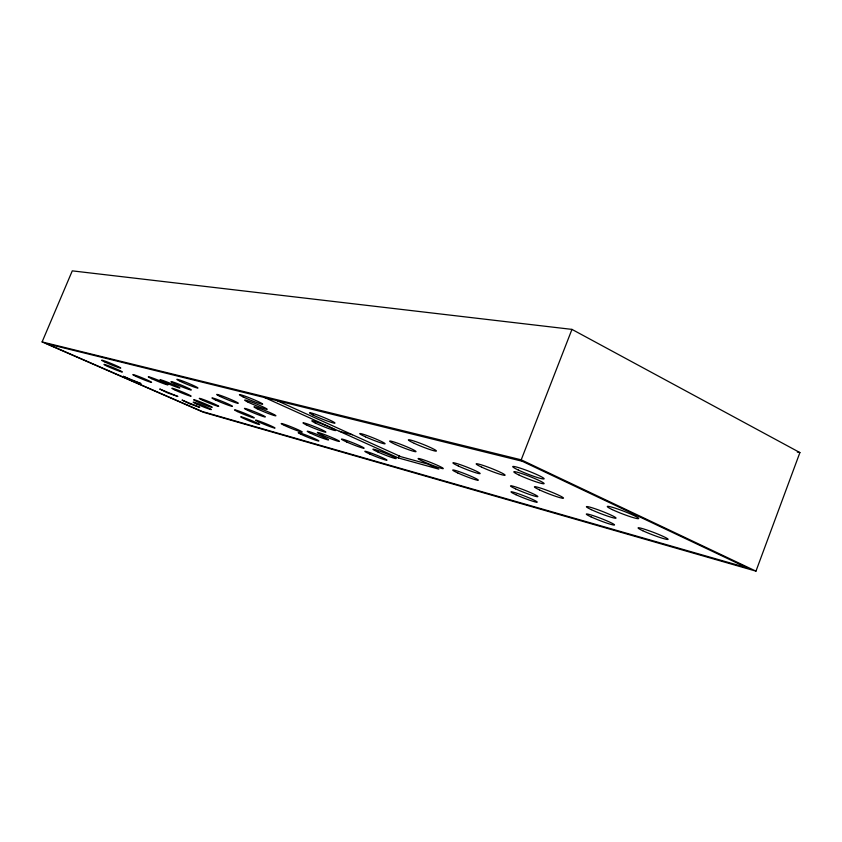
<?xml version="1.0" encoding="UTF-8"?>
<svg xmlns="http://www.w3.org/2000/svg" width="842" height="842" viewBox="0 0 842 842"><rect width="100%" height="100%" fill="white"/><g stroke="black" fill="none" stroke-linecap="round" stroke-linejoin="round"><path stroke-width="1.26" d="M755.969 571.139L799.9 452.575L571.96 329.39L72.275 270.861L42.1 341.936L203.543 412.317L755.969 571.139L521.209 459.827L42.1 341.936M521.209 459.827L571.96 329.39M264.83 397.635L398.434 457.974L399.403 455.554M797.311 452.08L799.9 452.575M339.315 431.272L352.388 434.735M398.434 457.974L438.808 469.131L427.515 464.005L400.96 456.722L277.144 400.676M123.385 376.353L130.857 380.037L140.982 383.584L123.385 376.353M159.917 389.099L167.284 392.761L177.851 396.477L159.917 389.099M182.198 400.139L189.24 403.634L199.701 407.328L182.198 400.139M522.24 461.258L46.773 343.736L201.996 411.422L747.149 567.813L522.24 461.258M612.271 509.589A16.851 1.484 21 0 0 638.362 518.693A16.851 1.484 21 0 0 618.46 509.263A16.851 1.484 21 0 0 612.271 509.589M395.435 444.418A14.114 1.095 21.7 0 0 415.948 451.659A14.114 1.095 21.7 0 0 397.266 443.092A14.114 1.095 21.7 0 0 395.435 444.418M257.231 408.812A11.904 0.789 22.1 0 0 275.597 415.832A11.904 0.789 22.1 0 0 261.894 409.275A11.904 0.789 22.1 0 0 257.231 408.812M237.518 411.591A10.746 0.642 22.1 0 0 254.031 417.937A10.746 0.642 22.1 0 0 241.475 412.033A10.746 0.642 22.1 0 0 237.518 411.591M151.834 378.763A10.599 0.61 22.3 0 0 167.79 384.899A10.599 0.61 22.3 0 0 154.749 378.826A10.599 0.61 22.3 0 0 151.834 378.763M481.729 467.173A15.493 1.305 21.4 0 0 504.916 475.298A15.493 1.305 21.4 0 0 485.234 466.131A15.493 1.305 21.4 0 0 481.729 467.173M591.263 509.631A15.872 1.326 21.1 0 0 615.702 518.23A15.872 1.326 21.1 0 0 596.715 509.315A15.872 1.326 21.1 0 0 591.263 509.631M315.076 422.884A12.893 0.926 22 0 0 335.221 430.557A12.893 0.926 22 0 0 320.96 423.589A12.893 0.926 22 0 0 315.076 422.884M247.569 410.264A11.325 0.716 22.1 0 0 265.019 416.958A11.325 0.716 22.1 0 0 251.884 410.717A11.325 0.716 22.1 0 0 247.569 410.264M196.723 401.445A10.083 0.558 22.2 0 0 212.079 407.36A10.083 0.558 22.2 0 0 199.986 401.75A10.083 0.558 22.2 0 0 196.723 401.445M515.525 488.844A14.672 1.158 21.4 0 0 537.67 496.685A14.672 1.158 21.4 0 0 519.367 488.213A14.672 1.158 21.4 0 0 515.525 488.844M457.816 472.983A13.798 1.042 21.6 0 0 478.288 480.256A13.798 1.042 21.6 0 0 460.542 472.13A13.798 1.042 21.6 0 0 457.816 472.983M369.775 454.006A11.946 0.789 21.8 0 0 386.973 460.206A11.946 0.789 21.8 0 0 370.954 453.007A11.946 0.789 21.8 0 0 369.775 454.006M310.14 432.998A11.588 0.747 22 0 0 328.222 439.934A11.588 0.747 22 0 0 315.34 433.756A11.588 0.747 22 0 0 310.14 432.998M174.441 383.594A11.051 0.674 22.3 0 0 191.176 390.014A11.051 0.674 22.3 0 0 177.767 383.72A11.051 0.674 22.3 0 0 174.441 383.594M590.979 516.841A15.061 1.189 21.1 0 0 614.165 525.061A15.061 1.189 21.1 0 0 596.125 516.651A15.061 1.189 21.1 0 0 590.979 516.841M107.408 366.302A10.041 0.547 22.4 0 0 122.332 372.059A10.041 0.547 22.4 0 0 109.681 366.228A10.041 0.547 22.4 0 0 107.408 366.302M243.527 418.411A10.272 0.589 22.1 0 0 259.347 424.505A10.272 0.589 22.1 0 0 247.38 418.906A10.272 0.589 22.1 0 0 243.527 418.411M243.043 396.856A12.567 0.874 22.2 0 0 262.388 404.234A12.567 0.874 22.2 0 0 247.79 397.192A12.567 0.874 22.2 0 0 243.043 396.856M518.44 470.11A16.84 1.526 21.3 0 0 543.921 478.951A16.84 1.526 21.3 0 0 522.956 469.057A16.84 1.526 21.3 0 0 518.44 470.11M414.296 443.345A15.061 1.252 21.7 0 0 436.356 451.07A15.061 1.252 21.7 0 0 416.59 441.924A15.061 1.252 21.7 0 0 414.296 443.345M105.218 362.186A10.399 0.589 22.4 0 0 120.659 368.133A10.399 0.589 22.4 0 0 107.555 362.06A10.399 0.589 22.4 0 0 105.218 362.186M301.215 434.367A11.062 0.674 22 0 0 318.434 440.987A11.062 0.674 22 0 0 306.056 435.093A11.062 0.674 22 0 0 301.215 434.367M519.219 475.141A16.324 1.442 21.3 0 0 543.921 483.75A16.324 1.442 21.3 0 0 523.598 474.204A16.324 1.442 21.3 0 0 519.219 475.141M313.119 415.064A13.651 1.031 22 0 0 334.432 423.158A13.651 1.031 22 0 0 319.328 415.695A13.651 1.031 22 0 0 313.119 415.064M180.304 381.373A11.546 0.737 22.3 0 0 197.807 388.078A11.546 0.737 22.3 0 0 183.861 381.489A11.546 0.737 22.3 0 0 180.304 381.373M258.452 421.821A10.557 0.621 22.1 0 0 274.745 428.094A10.557 0.621 22.1 0 0 262.578 422.368A10.557 0.621 22.1 0 0 258.452 421.821M136.236 376.49A10.178 0.568 22.4 0 0 151.497 382.373A10.178 0.568 22.4 0 0 138.867 376.521A10.178 0.568 22.4 0 0 136.236 376.49M306.246 424.831A12.304 0.842 22 0 0 325.422 432.156A12.304 0.842 22 0 0 311.729 425.515A12.304 0.842 22 0 0 306.246 424.831M458.364 466.026A14.567 1.158 21.5 0 0 480.003 473.657A14.567 1.158 21.5 0 0 461.269 465.016A14.567 1.158 21.5 0 0 458.364 466.026M378.1 452.08A12.525 0.863 21.8 0 0 396.182 458.564A12.525 0.863 21.8 0 0 379.447 451.007A12.525 0.863 21.8 0 0 378.1 452.08M365.47 436.84A13.609 1.021 21.8 0 0 385.047 443.776A13.609 1.021 21.8 0 0 366.775 435.451A13.609 1.021 21.8 0 0 365.47 436.84M515.872 494.686A14.051 1.063 21.4 0 0 537.091 502.232A14.051 1.063 21.4 0 0 519.546 494.159A14.051 1.063 21.4 0 0 515.872 494.686M215.32 399.887A11.051 0.674 22.2 0 0 232.224 406.37A11.051 0.674 22.2 0 0 219.141 400.203A11.051 0.674 22.2 0 0 215.32 399.887M423.421 461.563A13.493 1 21.7 0 0 443.229 468.615A13.493 1 21.7 0 0 425.578 460.553A13.493 1 21.7 0 0 423.421 461.563M322.612 435.335A11.893 0.789 22 0 0 339.431 441.387A11.893 0.789 22 0 0 323.16 434.083A11.893 0.789 22 0 0 322.612 435.335M175.273 390.162A10.378 0.589 22.3 0 0 190.987 396.214A10.378 0.589 22.3 0 0 178.388 390.341A10.378 0.589 22.3 0 0 175.273 390.162M539.512 489.907A15.64 1.316 21.3 0 0 563.309 498.264A15.64 1.316 21.3 0 0 544.037 489.255A15.64 1.316 21.3 0 0 539.512 489.907M220.204 396.508A11.63 0.747 22.2 0 0 238.012 403.329A11.63 0.747 22.2 0 0 224.298 396.803A11.63 0.747 22.2 0 0 220.204 396.508M163.474 381.742A10.778 0.631 22.3 0 0 179.746 387.994A10.778 0.631 22.3 0 0 166.579 381.847A10.778 0.631 22.3 0 0 163.474 381.742M642.73 530.702A15.956 1.305 20.9 0 0 667.58 539.469A15.956 1.305 20.9 0 0 649.066 530.744A15.956 1.305 20.9 0 0 642.73 530.702M248.106 402.171A12.22 0.831 22.2 0 0 266.935 409.37A12.22 0.831 22.2 0 0 252.779 402.56A12.22 0.831 22.2 0 0 248.106 402.171M284.312 425.368A11.293 0.705 22 0 0 301.846 432.093A11.293 0.705 22 0 0 289.059 425.999A11.293 0.705 22 0 0 284.312 425.368M202.543 400.203A10.472 0.6 22.2 0 0 218.499 406.349A10.472 0.6 22.2 0 0 206.006 400.508A10.472 0.6 22.2 0 0 202.543 400.203M196.249 403.855A9.809 0.526 22.2 0 0 211.174 409.612A9.809 0.526 22.2 0 0 199.407 404.171A9.809 0.526 22.2 0 0 196.249 403.855M346.672 441.966A12.23 0.831 21.9 0 0 364.133 448.239A12.23 0.831 21.9 0 0 347.567 440.776A12.23 0.831 21.9 0 0 346.672 441.966"/></g></svg>
